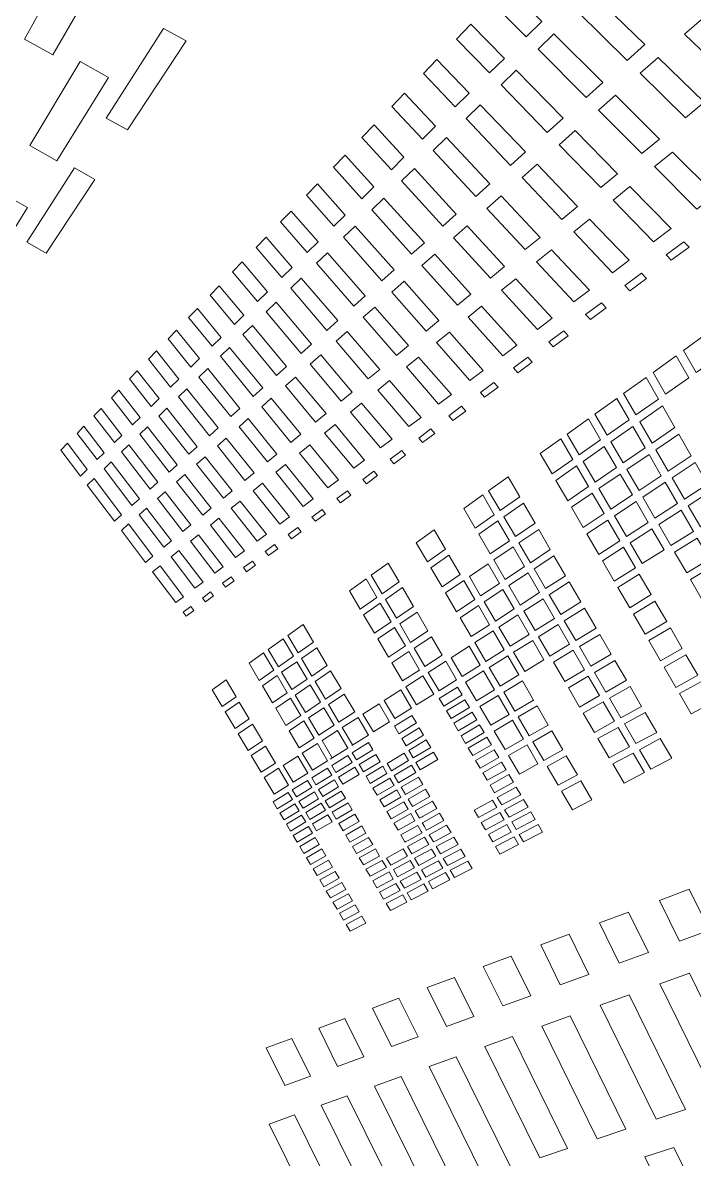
# Model space of a CAD drawing. Header units: millimetres. Extents: x -751 to 1411, y -446 to 1681.
# Drawn here: x 931.5 to 1061.7, y 1328.7 to 1549.1 of the extents above; entities that cross this region are included whole.
import ezdxf

# ---------------------------------------------------------------- set-up
doc = ezdxf.new("R2010")
doc.units = ezdxf.units.MM
doc.header["$MEASUREMENT"] = 0
doc.layers.add('Layer 3', color=7, linetype='Continuous')

msp = doc.modelspace()

# ---------------------------------------------------------------- linework, layer by layer
at = {"layer": 'Layer 3', "lineweight": 0}
for points in [[(942.0328522764275, 1564.442320029896), (947.876853875444, 1561.263185916108), (937.3034251942767, 1542.931316074771), (931.8289100860533, 1545.966100687727), (942.0328522764275, 1564.442320029896)], [(1032.081360961598, 1549.373472377414), (1029.042614488833, 1546.378306362537), (1022.406929947306, 1553.065236699407), (1025.334227581123, 1556.107256012883), (1032.081360961598, 1549.373472377414)], [(1052.112782533196, 1544.896743049106), (1048.67836684395, 1541.811832296839), (1038.955446110704, 1551.380068242798), (1042.217004133977, 1554.536120216835), (1052.112782533196, 1544.896743049106)], [(1059.788799783881, 1546.909712341137), (1063.490124245846, 1550.170839727475), (1072.811002335964, 1541.32331775703), (1068.936475698478, 1538.131781299495), (1059.788799783881, 1546.909712341137)], [(958.7519867937322, 1548.014726718031), (963.1540436773973, 1545.606088209519), (951.7868649964283, 1528.365624617909), (947.6620521719387, 1530.663675561344), (958.7519867937322, 1548.014726718031)], [(1024.83865059557, 1542.234028748556), (1021.967421890776, 1539.403710552649), (1015.588052453351, 1545.9783307767), (1018.355842166201, 1548.854813252109), (1024.83865059557, 1542.234028748556)], [(1043.93059462834, 1537.546976340874), (1040.692549381754, 1534.638282222677), (1031.366503648409, 1544.036502706439), (1034.444351954931, 1547.014787753437), (1043.93059462834, 1537.546976340874)], [(938.036627640925, 1522.379426702739), (932.8238536621934, 1525.314303546623), (942.5668420766414, 1541.620629497407), (948.1135319352807, 1538.549499127081), (938.036627640925, 1522.379426702739)], [(1017.993676503314, 1535.486464731146), (1015.277735477517, 1532.809108774784), (1009.136938902447, 1539.273485943307), (1011.756503382044, 1541.9961449053), (1017.993676503314, 1535.486464731146)], [(1051.193544930344, 1539.336703445461), (1054.673263625221, 1542.402666172559), (1063.584175352594, 1533.722748097472), (1059.944776481976, 1530.724998260982), (1051.193544930344, 1539.336703445461)], [(1036.214700397413, 1530.616305498422), (1033.158039428125, 1527.870736651452), (1024.200618911702, 1537.102214513728), (1027.108537883414, 1539.91616850608), (1036.214700397413, 1530.616305498422)], [(1011.512073857365, 1529.097190644201), (1008.940396205013, 1526.56211713138), (1003.022411180451, 1532.918835065989), (1005.503999585864, 1535.498005801021), (1011.512073857365, 1529.097190644201)], [(1043.103599457106, 1532.208628631705), (1046.383674868612, 1535.098719234281), (1054.916142856931, 1526.582787704292), (1051.488272849107, 1523.759187444581), (1043.103599457106, 1532.208628631705)], [(1028.929873739078, 1524.072691133739), (1026.041419556858, 1521.478189723797), (1017.426441531668, 1530.547231333943), (1020.176661257543, 1533.20822308675), (1028.929873739078, 1524.072691133739)], [(1005.372396938327, 1523.044846895714), (1002.931546787028, 1520.638792208816), (997.2215594023874, 1526.890090221576), (999.5783492238468, 1529.339380856815), (1005.372396938327, 1523.044846895714)], [(1035.472712957278, 1525.485352537466), (1038.568303505549, 1528.212834633138), (1046.750663665179, 1519.85658327889), (1043.518044443982, 1517.193696723566), (1035.472712957278, 1525.485352537466)], [(1022.038476985159, 1517.882715820616), (1019.306171755807, 1515.428429796924), (1011.010640209487, 1524.3386525052), (1013.613926612916, 1526.857878578789), (1022.038476985159, 1517.882715820616)], [(999.5405393008962, 1517.296188314253), (997.2225068036458, 1515.011056478886), (991.707684078245, 1521.159518391412), (993.9469100162703, 1523.486680391698), (999.5405393008962, 1517.296188314253)], [(1053.982694235202, 1521.245473523769), (1057.455005974786, 1524.048919974891), (1065.78283529128, 1515.736938097628), (1062.163073464928, 1513.001876791888), (1053.982694235202, 1521.245473523769)], [(941.4725936231389, 1520.979856661856), (945.4436690615992, 1518.7448509658), (936.0053993428216, 1504.429962460264), (932.2616140790007, 1506.568505482733), (941.4725936231389, 1520.979856661856)], [(1028.266434476006, 1519.135869303376), (1031.191062160822, 1521.712800726343), (1039.048549816193, 1513.512095433254), (1035.996711980584, 1510.998209257667), (1028.266434476006, 1519.135869303376)], [(1015.516738976807, 1512.024503202723), (1012.925596534963, 1509.696996692888), (1004.928065748117, 1518.452879123425), (1007.398629847977, 1520.843603135414), (1015.516738976807, 1512.024503202723)], [(993.9984141937747, 1511.832955893743), (991.7900218603424, 1509.656000056614), (986.4583059599827, 1515.70386518097), (988.5927148678692, 1517.921989909148), (993.9984141937747, 1511.832955893743)], [(1045.910318748939, 1514.728386394321), (1049.184106861185, 1517.371291395831), (1057.162431240701, 1509.223468318441), (1053.752045092465, 1506.646709150248), (1045.910318748939, 1514.728386394321)], [(923.9649628766477, 1499.79940961854), (919.2141762024881, 1502.536710236345), (927.3652721205892, 1516.178771593612), (932.3921831978915, 1513.321926162468), (923.9649628766477, 1499.79940961854)], [(1009.327538810168, 1506.465152618175), (1006.868774162345, 1504.256501902582), (999.1503822371916, 1512.862005915187), (1001.496233880485, 1515.131979330419), (1009.327538810168, 1506.465152618175)], [(1021.4479014916, 1513.128311796197), (1024.213624147158, 1515.565200087689), (1031.769149183247, 1507.515734486402), (1028.885001370383, 1505.139996639774), (1021.4479014916, 1513.128311796197)], [(988.7247481523415, 1506.634479061275), (986.6215173585964, 1504.561220598252), (981.461970105112, 1510.511245010827), (983.4953515878935, 1512.624466581479), (988.7247481523415, 1506.634479061275)], [(1038.29416003231, 1508.579579972248), (1041.384324555192, 1511.074345867891), (1049.038809959095, 1503.08568620192), (1045.821952049743, 1500.654999082302), (1038.29416003231, 1508.579579972248)], [(1003.450550421881, 1501.186060551353), (1001.110124803976, 1499.083863286254), (993.6531294987656, 1507.542433976413), (995.8877045578857, 1509.70474815773), (1003.450550421881, 1501.186060551353)], [(1014.989208730628, 1507.437703073661), (1017.611959923548, 1509.748500870393), (1024.886192913266, 1501.846140846327), (1022.152940282656, 1499.594770946716), (1014.989208730628, 1507.437703073661)], [(983.697750947652, 1501.679053715292), (981.6921024835267, 1499.701913416307), (976.694474717849, 1505.556336429167), (978.6344941129803, 1507.572578561909), (983.697750947652, 1501.679053715292)], [(1059.675628397191, 1506.65687218193), (1060.683835590949, 1505.627305396163), (1057.212471252624, 1503.080518558692), (1056.221834045841, 1504.101472605746), (1059.675628397191, 1506.65687218193)], [(997.8627777995795, 1496.167073193667), (995.6355235683654, 1494.166506245382), (988.4240774438663, 1502.482449982452), (990.5519406703309, 1504.541583553986), (997.8627777995795, 1496.167073193667)], [(1008.859694843271, 1502.037171390984), (1011.347915057493, 1504.229285648248), (1018.359373389073, 1496.469724832046), (1015.768058692456, 1494.335143669385), (1008.859694843271, 1502.037171390984)], [(1031.094341105074, 1502.766670359985), (1034.014059528823, 1505.124149200542), (1041.36787422425, 1497.289485302761), (1038.330419662292, 1494.994534945262), (1031.094341105074, 1502.766670359985)], [(978.9006277392159, 1496.950315652238), (976.987221706708, 1495.064125874064), (972.1427284353498, 1500.825703563596), (973.9939504943487, 1502.749789392108), (978.9006277392159, 1496.950315652238)], [(992.540449784417, 1491.386314188785), (990.4180125833417, 1489.479798347248), (983.4376462385156, 1497.657249245811), (985.4663768423922, 1499.620436908081), (992.540449784417, 1491.386314188785)], [(1003.03266033952, 1496.902945589316), (1005.400905103467, 1498.989467669958), (1012.166641999563, 1491.368571947036), (1009.701503925092, 1489.33803266803), (1003.03266033952, 1496.902945589316)], [(1024.280372872185, 1497.265714143913), (1027.046784546841, 1499.499169547), (1034.120857488866, 1491.814022793279), (1031.244805650392, 1489.640684306409), (1024.280372872185, 1497.265714143913)], [(1051.448912633188, 1500.570249733365), (1052.415520298962, 1499.561353520509), (1049.142162823652, 1497.159949712516), (1048.191833234046, 1498.160405441432), (1051.448912633188, 1500.570249733365)], [(974.3229571131901, 1492.437757330884), (972.4928362640383, 1490.633560825258), (967.7925202387377, 1496.304532503528), (969.5640744646403, 1498.145591530846), (974.3229571131901, 1492.437757330884)], [(987.4651351155469, 1486.827419333154), (985.4418305370597, 1485.009959209911), (978.6789358447401, 1493.052534620226), (980.6140459788048, 1494.925116271234), (987.4651351155469, 1486.827419333154)], [(1043.682375498628, 1494.823830463968), (1044.610484222354, 1493.835088059701), (1041.520578081634, 1491.568215230407), (1040.607283268494, 1492.548689405509), (1043.682375498628, 1494.823830463968)], [(969.9446713883733, 1488.121913961737), (968.1938738627692, 1486.395921123627), (963.6299836186846, 1491.9785261027), (965.3253151069761, 1493.740520188631), (969.9446713883733, 1488.121913961737)], [(997.4941525826578, 1492.023140089234), (999.7473311573983, 1494.008204107835), (1006.282935675079, 1486.521839363613), (1003.938978834302, 1484.591207853679), (997.4941525826578, 1492.023140089234)], [(1017.818837907438, 1492.048978305373), (1020.441072336036, 1494.165989481059), (1027.254351549827, 1486.625708992493), (1024.529625530543, 1484.567092185282), (1017.818837907438, 1492.048978305373)], [(982.6252065957066, 1482.479881085543), (980.6913022450616, 1480.742691687106), (974.1337352436628, 1488.654181214208), (975.9843544109518, 1490.444941847441), (982.6252065957066, 1482.479881085543)], [(965.7549185139867, 1483.991761239245), (964.0783627960898, 1482.338976680197), (959.6437497600891, 1487.835454272138), (961.267853899223, 1489.523551059911), (965.7549185139867, 1483.991761239245)], [(992.2163524266422, 1487.372950203244), (994.363422060437, 1489.264652134194), (1000.682760709031, 1481.908856508863), (998.450424961976, 1480.070209048385), (992.2163524266422, 1487.372950203244)], [(1011.680539026594, 1487.093380704616), (1014.174702030528, 1489.107039015744), (1020.744240738738, 1481.706973913427), (1018.154304080314, 1479.749815168257), (1011.680539026594, 1487.093380704616)], [(1036.346475299724, 1489.396427036505), (1037.238755030404, 1488.426977166956), (1034.313696708653, 1486.281027189194), (1033.435455742075, 1487.242553339127), (1036.346475299724, 1489.396427036505)], [(1066.662712678213, 1484.568470223476), (1062.008819314576, 1481.288222557195), (1059.549624029818, 1485.576160652912), (1064.176990158218, 1488.909807299214), (1066.662712678213, 1484.568470223476)], [(977.9993046328874, 1478.324751420784), (976.1501496311795, 1476.663870887345), (969.7866276329875, 1484.447719626718), (971.5569760754702, 1486.160793356758), (977.9993046328874, 1478.324751420784)], [(961.7418129106063, 1480.035758093533), (960.1365706692541, 1478.453425737157), (955.8244307777541, 1483.866187508808), (957.3798913893443, 1485.482626310487), (961.7418129106063, 1480.035758093533)], [(987.183670814402, 1482.938595549404), (989.2297130230919, 1484.74158627161), (995.3457049106688, 1477.512570160136), (993.2193058497855, 1475.76091136066), (987.183670814402, 1482.938595549404)], [(1005.850748446454, 1482.386691252667), (1008.221921541564, 1484.300958559046), (1014.563567183425, 1477.036974728397), (1012.102390968763, 1475.177312185459), (1005.850748446454, 1482.386691252667)], [(1029.397028686878, 1484.25462202477), (1030.255977118738, 1483.303947925615), (1027.485689711662, 1481.271513844092), (1026.639832642646, 1482.214608733179), (1029.397028686878, 1484.25462202477)], [(1060.605201286498, 1480.298618879057), (1056.091781691272, 1477.116556434106), (1053.665314813624, 1481.337659677409), (1058.153671339194, 1484.570709535541), (1060.605201286498, 1480.298618879057)], [(957.8947609096149, 1476.24339698337), (956.3542864633854, 1474.724971148246), (952.1585907992868, 1480.05625641167), (953.651695182594, 1481.608099673001), (957.8947609096149, 1476.24339698337)], [(973.5751991381167, 1474.350833778548), (971.8057119695052, 1472.761438976428), (965.6257274332897, 1480.421264278332), (967.3206282846456, 1482.06147423886), (973.5751991381167, 1474.350833778548)], [(982.3795712876083, 1478.705951236226), (984.3352658671974, 1480.429015743174), (990.2597104457944, 1473.323161795298), (988.2282237655298, 1471.649706663338), (982.3795712876083, 1478.705951236226)], [(1000.298890944587, 1477.904622026357), (1002.55680652562, 1479.727422047603), (1008.684425610459, 1472.594696354942), (1006.342191317425, 1470.824950804169), (1000.298890944587, 1477.904622026357)], [(1022.809575482145, 1479.380845441787), (1023.63743192725, 1478.44825809393), (1021.004603830035, 1476.516765310124), (1020.188977473902, 1477.441945702688), (1022.809575482145, 1479.380845441787)], [(1054.726576477855, 1476.154858029399), (1050.348118498264, 1473.068913748486), (1047.953777136015, 1477.223009884601), (1052.307774937661, 1480.360113833469), (1054.726576477855, 1476.154858029399)], [(954.2027382054598, 1472.603998112752), (952.7238448410292, 1471.146378212943), (948.638736742007, 1476.398081770657), (950.0726716103551, 1477.888430077576), (954.2027382054598, 1472.603998112752)], [(969.3403155128733, 1470.546759343735), (967.647051081873, 1469.025921941771), (961.6406993581141, 1476.565168901692), (963.2635115864412, 1478.135443423869), (969.3403155128733, 1470.546759343735)], [(977.7880341522545, 1474.660547862672), (979.6576874720995, 1476.30764801417), (985.401350665108, 1469.321166624857), (983.4602977413311, 1467.722125555379), (977.7880341522545, 1474.660547862672)], [(995.0083439352758, 1473.63322038897), (997.1590309193301, 1475.369548513536), (1003.085542555218, 1468.364463608604), (1000.85570450239, 1466.679639661542), (995.0083439352758, 1473.63322038897)], [(1016.556296539481, 1474.75425445987), (1017.355041927736, 1473.839237098988), (1014.853988732832, 1472.004379243544), (1014.066784414452, 1472.912161903907), (1016.556296539481, 1474.75425445987)], [(1049.026407615348, 1472.137359929275), (1044.776451697356, 1469.141504895302), (1042.413632958798, 1473.231866764939), (1046.639989972715, 1476.276297645254), (1049.026407615348, 1472.137359929275)], [(1053.486083721004, 1467.623423569726), (1051.096823874596, 1471.76942373145), (1055.483033319029, 1474.840554101776), (1057.896581088607, 1470.64356652687), (1053.486083721004, 1467.623423569726)], [(950.6572181868149, 1469.10912099774), (949.2349105157296, 1467.706967135244), (945.2551362111689, 1472.881500554089), (946.6345524434629, 1474.315177040275), (950.6572181868149, 1469.10912099774)], [(965.2828543051203, 1466.902192829889), (963.6589224207606, 1465.443539401434), (957.8176768981324, 1472.865653114857), (959.374601675304, 1474.372365625331), (965.2828543051203, 1466.902192829889)], [(942.0033105826416, 1469.501861883059), (943.3305336183341, 1470.881450370127), (947.2509661531612, 1465.751358683041), (945.8828326085815, 1464.402603800566), (942.0033105826416, 1469.501861883059)], [(961.3911883175949, 1463.40662669578), (959.8328855022294, 1462.006884400123), (954.1483056967928, 1469.314965452984), (955.6429603730685, 1470.761388792466), (961.3911883175949, 1463.40662669578)], [(973.3957957907223, 1470.790499849316), (975.1847477488254, 1472.366631033818), (980.7578787153141, 1465.496077107584), (978.9013167583129, 1463.966799221682), (973.3957957907223, 1470.790499849316)], [(989.9613651767719, 1469.558705958565), (992.0157617420134, 1471.217174925164), (997.7533098905357, 1464.335424438604), (995.6241547532642, 1462.726909356541), (989.9613651767719, 1469.558705958565)], [(1010.60945884023, 1470.35417850611), (1011.380815719377, 1469.456386622653), (1009.000943758166, 1467.710412230729), (1008.240266675023, 1468.601486177989), (1010.60945884023, 1470.35417850611)], [(1043.489794661003, 1468.234755763584), (1039.363087033996, 1465.326233900161), (1037.032049301289, 1469.354584051064), (1041.134727387286, 1472.309786958311), (1043.489794661003, 1468.234755763584)], [(1052.154812698116, 1466.71150679478), (1047.873506411209, 1463.778869262962), (1045.515166296781, 1467.862340941628), (1049.772787552227, 1470.842693045918), (1052.154812698116, 1466.71150679478)], [(969.191831897459, 1467.08650543835), (970.9034414619183, 1468.594423732244), (976.3151697049229, 1461.836524428378), (974.5394813644381, 1460.373736885341), (969.191831897459, 1467.08650543835)], [(1038.116479232658, 1464.447734551423), (1034.107163234312, 1461.621378215324), (1031.805667195391, 1465.590300469106), (1035.792417818309, 1468.461959810836), (1038.116479232658, 1464.447734551423)], [(1056.618106154031, 1462.186029365356), (1054.232635912657, 1466.326172864755), (1058.651659891587, 1469.331674166087), (1061.061848693068, 1465.141232272604), (1056.618106154031, 1462.186029365356)], [(943.9730439263332, 1462.520031372651), (942.6564145592578, 1461.222263903358), (938.8724078056465, 1466.24796919724), (940.1501937211257, 1467.57588125203), (943.9730439263332, 1462.520031372651)], [(957.6557574103257, 1460.051275947921), (956.1580021481133, 1458.705966160931), (950.6224227224138, 1465.903115139167), (952.0597165588601, 1467.293900186562), (957.6557574103257, 1460.051275947921)], [(985.140815319036, 1465.666781588879), (987.1032278348215, 1467.251008747771), (992.6625784193691, 1460.489147584097), (990.6294553187489, 1458.952979507224), (985.140815319036, 1465.666781588879)], [(1004.946755391124, 1466.164597886497), (1005.692618563681, 1465.283170206596), (1003.427468282129, 1463.621256144511), (1002.691768141254, 1464.496310397765), (1004.946755391124, 1466.164597886497)], [(1046.577116980109, 1462.89175717551), (1042.419748003284, 1460.044902521274), (1040.092155366062, 1464.066362481206), (1044.2260115662, 1466.96041494359), (1046.577116980109, 1462.89175717551)], [(954.0689823732449, 1456.82959490489), (952.6288463330234, 1455.535961550179), (947.2350325865419, 1462.625279039726), (948.6174632773856, 1463.963009616648), (954.0689823732449, 1456.82959490489)], [(965.1610701797167, 1463.534956502606), (966.8023136688897, 1464.981035332539), (972.0609074175751, 1458.332173300782), (970.3590302478617, 1456.930191693059), (965.1610701797167, 1463.534956502606)], [(1050.964962844898, 1458.42587989798), (1048.610412335504, 1462.502978149999), (1052.89955621464, 1465.419595987812), (1055.277533373333, 1461.294438653774), (1050.964962844898, 1458.42587989798)], [(1064.221087380429, 1459.649405559567), (1059.74530545338, 1456.759314956991), (1057.364055453975, 1460.892396010645), (1061.814515929208, 1463.831923733434), (1064.221087380429, 1459.649405559567)], [(961.2942950070723, 1460.127929322468), (962.86904815338, 1461.515613783927), (967.9827756369106, 1454.972860693114), (966.3502310138379, 1453.628067670447), (961.2942950070723, 1460.127929322468)], [(980.5317081967074, 1461.94573395526), (982.4086823444586, 1463.461059204447), (987.799826141939, 1456.814780994303), (985.8562755239353, 1455.346309043716), (980.5317081967074, 1461.94573395526)], [(999.5544919376114, 1462.175177314578), (1000.276239441771, 1461.309424819135), (998.1140113878413, 1459.723130602951), (997.401824023653, 1460.582337416972), (999.5544919376114, 1462.175177314578)], [(1041.163838444136, 1459.185006688155), (1037.124550115068, 1456.418767268274), (1034.827360445503, 1460.380282566763), (1038.843738889595, 1463.191652737501), (1041.163838444136, 1459.185006688155)], [(1049.658496509504, 1457.557543580923), (1045.47046618286, 1454.772183881099), (1043.146749278059, 1458.787098159609), (1047.311266828016, 1461.619483412807), (1049.658496509504, 1457.557543580923)], [(945.3054346052536, 1460.75803728672), (950.6191498817029, 1453.730731515908), (949.2338769870839, 1452.48653528141), (943.9751971110114, 1459.470777358657), (945.3054346052536, 1460.75803728672)], [(976.122933376846, 1458.3862612999), (977.917655869887, 1459.835268460996), (983.149808510723, 1453.301472618446), (981.2919546429149, 1451.897768462981), (976.122933376846, 1458.3862612999)], [(1024.03284276157, 1454.519830636804), (1021.788449180317, 1458.374203465702), (1025.554713692179, 1461.087216160336), (1027.820466865441, 1457.190296402196), (1024.03284276157, 1454.519830636804)], [(1051.700318476224, 1457.151883587535), (1056.020640469502, 1460.005628432742), (1058.394483513613, 1455.887705799223), (1054.049873597165, 1453.082192290809), (1051.700318476224, 1457.151883587535)], [(957.5806543287472, 1456.856122140126), (959.0942570301918, 1458.189718602466), (964.0701806943124, 1451.749801611889), (962.5018009746524, 1450.458063059694), (957.5806543287472, 1456.856122140126)], [(994.4073470278739, 1458.366796510408), (995.1063569018311, 1457.516546944649), (993.0420556870694, 1456.002082969333), (992.3520030613738, 1456.846131363219), (994.4073470278739, 1458.366796510408)], [(1022.887693022273, 1453.713161528933), (1019.203335655572, 1451.1165930617), (1016.987536366847, 1454.915327598511), (1020.650275759377, 1457.554098485438), (1022.887693022273, 1453.713161528933)], [(1044.206374521935, 1453.930719308826), (1040.137199989532, 1451.22408004084), (1037.843024778517, 1455.180599950875), (1041.889289425943, 1457.93202546017), (1044.206374521935, 1453.930719308826)], [(1060.489618332968, 1455.468265423893), (1064.972721087923, 1458.342680842012), (1067.37464166024, 1454.167397368663), (1062.866906472565, 1451.342419070758), (1060.489618332968, 1455.468265423893)], [(955.470016579709, 1454.996459597189), (960.3149404880029, 1448.656622630457), (958.8076250858189, 1447.415010217573), (954.0149805015136, 1453.714367312353), (955.470016579709, 1454.996459597189)], [(971.8976098915742, 1454.97510000518), (973.6178321947466, 1456.363817995284), (978.6994341628773, 1449.938714915293), (976.9196117078101, 1448.5940941474), (971.8976098915742, 1454.97510000518)], [(1026.974609796425, 1449.468287126782), (1024.734608711915, 1453.315253000387), (1028.529123006757, 1455.97124936474), (1030.79091432021, 1452.081908816667), (1026.974609796425, 1449.468287126782)], [(1046.197209075473, 1453.517307850596), (1050.392301847862, 1456.288198149383), (1052.73531128738, 1452.232631744147), (1048.517136375241, 1449.508939253508), (1046.197209075473, 1453.517307850596)], [(967.8466082378561, 1451.704326351484), (969.496292210968, 1453.036200266081), (974.4352672260093, 1446.717033872262), (972.728825304778, 1445.427706886907), (967.8466082378561, 1451.704326351484)], [(989.4912818978095, 1454.729464697082), (990.1689321797581, 1453.894201296683), (988.1957537405813, 1452.446572173781), (987.5264578151844, 1453.275978911855), (989.4912818978095, 1454.729464697082)], [(1047.242967810021, 1448.685733687308), (1043.144596093381, 1446.039383590313), (1040.854813379109, 1449.988324290281), (1044.930275210773, 1452.679805138132), (1047.242967810021, 1448.685733687308)], [(1054.785229228491, 1451.809574018558), (1059.137073845459, 1454.600273616385), (1061.506610520214, 1450.489930192933), (1057.130822489624, 1447.7474619319), (1054.785229228491, 1451.809574018558)], [(951.9843550951202, 1451.925329226862), (956.7046526742354, 1445.682643952816), (955.2553871309779, 1444.488832239789), (950.5848711816246, 1450.692329552691), (951.9843550951202, 1451.925329226862)], [(984.7908797451217, 1451.25198531427), (985.4482900910946, 1450.430846805361), (983.5626170772431, 1449.047468713259), (982.9132165782735, 1449.862578305069), (984.7908797451217, 1451.25198531427)], [(1009.929396991441, 1444.579868887987), (1007.76691055535, 1448.273183502949), (1011.235949454222, 1450.772255767949), (1013.418761953677, 1447.039150300133), (1009.929396991441, 1444.579868887987)], [(1022.108584678284, 1446.1358462639), (1019.896574994592, 1449.928207374063), (1023.587133533166, 1452.512373497549), (1025.82127795535, 1448.67815447724), (1022.108584678284, 1446.1358462639)], [(1033.756366386526, 1446.980583676883), (1029.911984334536, 1444.423461552957), (1027.674825453802, 1448.265604292882), (1031.498278550719, 1450.865101091277), (1033.756366386526, 1446.980583676883)], [(1053.468083097093, 1450.965181115123), (1055.806700039868, 1446.917193919955), (1051.558122160071, 1444.254651874179), (1049.242328974886, 1448.255785770749), (1053.468083097093, 1450.965181115123)], [(963.9578705814932, 1448.56498309055), (965.542528377321, 1449.844319298997), (970.346111139792, 1443.627299986315), (968.7076237270072, 1442.389304923691), (963.9578705814932, 1448.56498309055)], [(1057.86436944582, 1446.477944245585), (1062.247392176929, 1449.205770850806), (1064.613139246651, 1445.101800854002), (1060.206259229306, 1442.422377840349), (1057.86436944582, 1446.477944245585)], [(960.2254541327735, 1445.551558069602), (961.7482724646411, 1446.780940393513), (966.4234392928994, 1440.663484340355), (964.8493751656888, 1439.47415125146), (960.2254541327735, 1445.551558069602)], [(980.2929630795796, 1447.924023075519), (980.9312531456093, 1447.117009458099), (979.1249895826927, 1445.791853479698), (978.4941925993435, 1446.593182689567), (980.2929630795796, 1447.924023075519)], [(1025.009527331638, 1441.16319544049), (1022.80010146956, 1444.950388907426), (1026.518823663726, 1447.479088993599), (1028.749264608264, 1443.650209871292), (1025.009527331638, 1441.16319544049)], [(1043.859884043506, 1444.804489113625), (1047.965662715439, 1447.437747847776), (1050.274393454879, 1443.450566587922), (1046.145791025356, 1440.863127623725), (1043.859884043506, 1444.804489113625)], [(958.1007776196328, 1443.836331154883), (962.6536435581647, 1437.81507939315), (961.1409021305916, 1436.672082838532), (956.6366981657887, 1442.654318893894), (958.1007776196328, 1443.836331154883)], [(975.9835792644677, 1444.73558720392), (976.6038687065869, 1443.942181713667), (974.8724498430875, 1442.671975008256), (974.2594812288744, 1443.460040600507), (975.9835792644677, 1444.73558720392)], [(1001.137082676148, 1438.381969855248), (999.0256697806255, 1441.97623797501), (1002.315649841652, 1444.346463668861), (1004.446527526666, 1440.714471753537), (1001.137082676148, 1438.381969855248)], [(1012.764452193641, 1439.737098164371), (1010.605410853034, 1443.424556117008), (1014.101149241917, 1445.87195194973), (1016.280258263725, 1442.144530889464), (1012.764452193641, 1439.737098164371)], [(1021.673899755432, 1444.184027416732), (1023.87643542654, 1440.409580803092), (1020.23738106547, 1437.989056715156), (1018.055257585113, 1441.723367966392), (1021.673899755432, 1444.184027416732)], [(1036.716306300066, 1441.888215785361), (1032.843416082935, 1439.38707646307), (1030.61047744417, 1443.222501266799), (1034.46209419668, 1445.766015263559), (1036.716306300066, 1441.888215785361)], [(1065.351595463914, 1443.819364059618), (1067.713811310763, 1439.723145527656), (1063.276700580535, 1437.106595506609), (1060.938858784245, 1441.155271720874), (1065.351595463914, 1443.819364059618)], [(971.8517901216204, 1441.678753979858), (972.4548540863134, 1440.898353725062), (970.7923371325189, 1439.678703795896), (970.1962494861837, 1440.45376415269), (971.8517901216204, 1441.678753979858)], [(1031.672772637047, 1438.631739277929), (1027.905646851314, 1436.198812846246), (1025.699838339495, 1439.979805141307), (1029.446121297543, 1442.453900464039), (1031.672772637047, 1438.631739277929)], [(1050.996313213813, 1442.20378653181), (1053.30125434822, 1438.223323208153), (1049.143368607072, 1435.695312141076), (1046.86082059332, 1439.630127949554), (1050.996313213813, 1442.20378653181)], [(1000.133612488682, 1437.674347242578), (996.9090031144881, 1435.401617750959), (994.8222226516851, 1438.947999043475), (998.0278840007101, 1441.257591056786), (1000.133612488682, 1437.674347242578)], [(1003.905216898546, 1433.670457269621), (1001.797679735445, 1437.25817970796), (1005.112636738739, 1439.578968281598), (1007.239810946107, 1435.953866557244), (1003.905216898546, 1433.670457269621)], [(1019.137534331804, 1437.257318434089), (1015.594770389548, 1434.901906650823), (1013.439260271814, 1438.584024705458), (1016.961353641159, 1440.979571851127), (1019.137534331804, 1437.257318434089)], [(1033.541564683021, 1438.188527743752), (1037.421689600671, 1440.67623119365), (1039.672025971636, 1436.80514965165), (1035.770283079816, 1434.360337640542), (1033.541564683021, 1438.188527743752)], [(967.888552275389, 1438.746374830201), (968.4752520365271, 1437.978635301313), (966.8784502791137, 1436.807216708941), (966.2982961993977, 1437.569788594601), (967.888552275389, 1438.746374830201)], [(1023.098446738583, 1433.094437304487), (1020.919768353711, 1436.822719638624), (1024.564593249718, 1439.229807854168), (1026.764200589663, 1435.461734667176), (1023.098446738583, 1433.094437304487)], [(1028.595441094848, 1435.016972840031), (1032.369026434616, 1437.436463399322), (1034.591457532151, 1433.620847894633), (1030.797373874245, 1431.242526226391), (1028.595441094848, 1435.016972840031)], [(964.0800853438325, 1435.928717360202), (964.6512821752868, 1435.173294047674), (963.1170089009308, 1434.047522970481), (962.5519271139627, 1434.797864767169), (964.0800853438325, 1435.928717360202)], [(999.6443228023893, 1430.752633648388), (997.5616764541686, 1434.29315827858), (1000.792400872849, 1436.554518955098), (1002.894167501013, 1432.97816533186), (999.6443228023893, 1430.752633648388)], [(1021.990159520978, 1432.378374207878), (1018.421729617356, 1430.074294347343), (1016.269406212947, 1433.750900249201), (1019.817854562754, 1436.094254198268), (1021.990159520978, 1432.378374207878)], [(1040.375772851885, 1435.595404372004), (1042.622577999978, 1431.730351747102), (1038.692929834728, 1429.341005773307), (1036.467828788192, 1433.162994704643), (1040.375772851885, 1435.595404372004)], [(1054.021451559411, 1436.979643737977), (1056.32243083401, 1433.005209331419), (1052.135520163398, 1430.53610939714), (1049.85676175468, 1434.465240798068), (1054.021451559411, 1436.979643737977)], [(1007.904972756921, 1434.820257887823), (1010.029218633126, 1431.199462532825), (1006.669647643298, 1428.965318110641), (1004.56469430181, 1432.548561924849), (1007.904972756921, 1434.820257887823)], [(1027.451841648519, 1434.283339756447), (1029.647228746494, 1430.521812250877), (1025.954775405404, 1428.207397103886), (1023.77945598863, 1431.929306011375), (1027.451841648519, 1434.283339756447)], [(984.8565088141157, 1426.906529048655), (982.8405250635348, 1430.316312305181), (985.8119199195627, 1432.456750130167), (987.8453014023443, 1429.01337719266), (984.8565088141157, 1426.906529048655)], [(1002.376886413902, 1426.110022972466), (1000.296048740811, 1429.646068978526), (1003.551663974373, 1431.860059592122), (1005.651019035697, 1428.287840083466), (1002.376886413902, 1426.110022972466)], [(1024.83804770386, 1427.507870465606), (1021.243004437615, 1425.254605763478), (1019.094556765626, 1428.925182748238), (1022.669187841121, 1431.2170325198), (1024.83804770386, 1427.507870465606)], [(1031.485014933101, 1430.062408767918), (1035.286936183236, 1432.428155837639), (1037.505836057898, 1428.618396995276), (1033.683502617013, 1426.293818816604), (1031.485014933101, 1430.062408767918)], [(1052.847190763264, 1429.307416092326), (1057.041336134394, 1431.763424663761), (1059.33878418612, 1427.795191429076), (1055.121987312174, 1425.384658118046), (1052.847190763264, 1429.307416092326)], [(983.9520851218506, 1426.26901412911), (981.0358979209738, 1424.213497907836), (979.0419627814982, 1427.580561980345), (981.9412690144974, 1429.668978863503), (983.9520851218506, 1426.26901412911)], [(1009.429341381757, 1424.267585906954), (1007.327574753593, 1427.844800804063), (1010.693174660521, 1430.067920920695), (1012.814233823402, 1426.453154482796), (1009.429341381757, 1424.267585906954)], [(1028.805419664674, 1423.328625132449), (1026.633889852934, 1427.043988358517), (1030.332802748059, 1429.345828906987), (1032.524917005324, 1425.589813554193), (1028.805419664674, 1423.328625132449)], [(1043.324602332485, 1430.522156760425), (1045.568393022028, 1426.662788543074), (1041.611442475057, 1424.329425370914), (1039.389355887071, 1428.146246659023), (1043.324602332485, 1430.522156760425)], [(980.150852890813, 1423.589591115457), (977.3049456378353, 1421.583856523944), (975.3333174916268, 1424.908545921985), (978.1623437767269, 1426.94631990151), (980.150852890813, 1423.589591115457)], [(987.499327688238, 1422.435656382673), (985.486616778368, 1425.840099741196), (988.4809215193728, 1427.936784853519), (990.5117191805405, 1424.498407304466), (987.499327688238, 1422.435656382673)], [(1008.402875181927, 1423.604749535592), (1005.104713019123, 1421.474646997062), (1003.027406568905, 1425.005008595572), (1006.306792961314, 1427.170767872374), (1008.402875181927, 1423.604749535592)], [(1018.011246490289, 1428.230306988863), (1020.153492990404, 1424.571787838302), (1016.653534359552, 1422.377951033294), (1014.530322011992, 1425.998574133518), (1018.011246490289, 1428.230306988863)], [(1021.914970312013, 1424.10738896689), (1025.516214750131, 1426.347734560948), (1027.681629517385, 1422.644601423853), (1024.060575780226, 1420.442324134907), (1021.914970312013, 1424.10738896689)], [(1038.199333779079, 1427.427082976477), (1040.414702430869, 1423.623697560761), (1036.565497245199, 1421.353035126433), (1034.370626911546, 1425.115940670197), (1038.199333779079, 1427.427082976477)], [(1055.833227275104, 1424.158893144394), (1060.056828212633, 1426.555818328257), (1062.349711512841, 1422.595508813188), (1058.103717454658, 1420.243369870634), (1055.833227275104, 1424.158893144394)], [(983.6496057382457, 1419.798952553037), (981.6592018216426, 1423.160676727543), (984.5811595574572, 1425.206029917136), (986.5881860597766, 1421.811921845068), (983.6496057382457, 1419.798952553037)], [(1015.594770389548, 1421.714425642835), (1012.184901005634, 1419.577432913335), (1010.086321090794, 1423.149307912442), (1013.477156322152, 1425.323335418409), (1015.594770389548, 1421.714425642835)], [(1042.305629215335, 1423.136388804372), (1046.269297698502, 1425.456660613688), (1048.509298783012, 1421.604010332533), (1044.524098453062, 1419.325768688137), (1042.305629215335, 1423.136388804372)], [(982.7575843897273, 1419.18848163305), (979.8897146530311, 1417.224777206458), (977.9212732201464, 1420.543954451722), (980.7726926259006, 1422.539870521101), (982.7575843897273, 1419.18848163305)], [(990.1392182311979, 1417.971157143337), (988.1290050155546, 1421.371294132505), (991.1464780236978, 1423.423537513068), (993.1745196084772, 1419.989638588145), (990.1392182311979, 1417.971157143337)], [(1007.828233254987, 1416.846850231726), (1005.754027390706, 1420.371355167911), (1009.058132343222, 1422.489744381791), (1011.150769468349, 1418.929410452559), (1007.828233254987, 1416.846850231726)], [(1019.437429893795, 1417.630953964169), (1017.317318132172, 1421.24623716639), (1020.82373631706, 1423.428016137199), (1022.963054486013, 1419.775181394188), (1019.437429893795, 1417.630953964169)], [(1041.107855642501, 1422.434967363575), (1043.319606944031, 1418.637610864959), (1039.442668739705, 1416.421208684523), (1037.251588011086, 1420.177568546865), (1041.107855642501, 1422.434967363575)], [(970.1087440608583, 1416.511470186237), (968.1798350986669, 1419.755372095148), (970.877000354069, 1421.698233694055), (972.8218428828797, 1418.424014944873), (970.1087440608583, 1416.511470186237)], [(986.259696205258, 1415.390436115337), (984.2715316007203, 1418.748198430035), (987.2159685845762, 1420.750487926063), (989.2210141569917, 1417.360169459028), (986.259696205258, 1415.390436115337)], [(1006.823126647166, 1416.216742267474), (1003.584047871934, 1414.186547498016), (1001.533699293887, 1417.665577173796), (1004.754691317822, 1419.730567407654), (1006.823126647166, 1416.216742267474)], [(1013.083209653413, 1416.599147866336), (1012.214098189872, 1418.078299612929), (1015.767455800746, 1420.289361895362), (1016.645007748226, 1418.794362709538), (1013.083209653413, 1416.599147866336)], [(1024.731421998591, 1419.297002140836), (1028.358074015914, 1421.486188066938), (1030.520474324618, 1417.788739337393), (1026.873926880868, 1415.637966225952), (1024.731421998591, 1419.297002140836)], [(1049.209083803453, 1420.400121715212), (1051.445036900767, 1416.554533879802), (1047.432103552161, 1414.331413763171), (1045.217510046855, 1418.134799178886), (1049.209083803453, 1420.400121715212)], [(1063.066722010709, 1421.357858260112), (1065.357538253626, 1417.400304821431), (1061.082777648141, 1415.106732502126), (1058.813751634168, 1419.019671954273), (1063.066722010709, 1421.357858260112)], [(973.4301606181876, 1417.399960311883), (975.372160943223, 1414.130909205929), (972.6379609113544, 1412.258327554922), (970.7120664077127, 1415.497234075379), (973.4301606181876, 1417.399960311883)], [(983.3786489783307, 1418.14100035076), (985.3616459396405, 1414.793056558194), (982.4715553370645, 1412.871037786973), (980.5052670888581, 1416.186769936752), (983.3786489783307, 1418.14100035076)], [(995.8332720492189, 1415.487932317569), (992.7753191691239, 1413.513375840198), (990.7678620298689, 1416.907828421815), (993.8085033051503, 1418.916146834941), (995.8332720492189, 1415.487932317569)], [(1014.502933502885, 1414.182757892982), (1013.633046892859, 1415.663287677768), (1017.200271013061, 1417.848511744062), (1018.078339724864, 1416.352134520044), (1014.502933502885, 1414.182757892982)], [(1020.100352392544, 1416.501307154555), (1023.632264284023, 1418.633132240828), (1025.768309612265, 1414.985981905368), (1022.217019058682, 1412.891880614659), (1020.100352392544, 1416.501307154555)], [(1040.127984359109, 1415.246947888376), (1044.010865353147, 1417.450258705967), (1046.219257686579, 1413.659275633999), (1042.315189355307, 1411.496616943133), (1040.127984359109, 1415.246947888376)], [(988.8663415767852, 1410.988982123381), (986.8815359403457, 1414.341232285304), (989.84793540792, 1416.300285832991), (991.8499665217859, 1412.915479518733), (988.8663415767852, 1410.988982123381)], [(1000.559598545433, 1417.040636852771), (1002.604348843316, 1413.572631482544), (999.4433876082121, 1411.591184814203), (997.4162934246912, 1415.0252559939), (1000.559598545433, 1417.040636852771)], [(1015.03597590184, 1413.27583650649), (1018.616722021822, 1415.435739120968), (1019.49401558714, 1413.940395425595), (1015.905087365381, 1411.796512505124), (1015.03597590184, 1413.27583650649)], [(1027.543481188427, 1414.494366779623), (1031.196402058824, 1416.632565292543), (1033.355098889882, 1412.940111951453), (1029.68279935738, 1410.840670762741), (1027.543481188427, 1414.494366779623)], [(1052.144046774725, 1415.352023300676), (1054.378018942135, 1411.50901928688), (1050.33743870226, 1409.341192952786), (1048.124653872083, 1413.141994546888), (1052.144046774725, 1415.352023300676)], [(975.9789283855627, 1413.108577120681), (977.9188616533067, 1409.843143364987), (975.1637326663654, 1408.010869331157), (973.2403358569504, 1411.245813991807), (975.9789283855627, 1413.108577120681)], [(985.0492619065155, 1408.524016303685), (983.0862464990201, 1411.834580810236), (985.9815908722112, 1413.746953314098), (987.9614011201973, 1410.404349419534), (985.0492619065155, 1408.524016303685)], [(998.4878903753781, 1410.992427218867), (995.2372705302706, 1408.955170003664), (995.4069414829191, 1409.061623454158), (993.4028433117621, 1412.45142515687), (996.4661360898592, 1414.415818602559), (998.4878903753781, 1410.992427218867)], [(1006.928202059466, 1414.789094698386), (1007.785083434035, 1413.333541855868), (1005.072587503723, 1411.661464762102), (1004.518013257985, 1411.319883544739), (1004.518185512759, 1411.319539035191), (1004.404152852198, 1411.249259087292), (1003.554678432922, 1412.689825764449), (1006.928202059466, 1414.789094698386)], [(1016.454321713117, 1410.862374864298), (1020.048159195943, 1412.995922498314), (1020.924849869552, 1411.501784586361), (1017.32308866711, 1409.384256646352), (1016.454321713117, 1410.862374864298)], [(1028.569086114386, 1410.204361626616), (1024.992560236373, 1408.159869710894), (1022.879166410947, 1411.76361184324), (1026.435882989919, 1413.846344318848), (1028.569086114386, 1410.204361626616)], [(994.4751292815462, 1408.47733525986), (991.0710304325709, 1406.343787625845), (991.0709443051837, 1406.344132135393), (991.4690250885043, 1406.5937293033), (989.4872339106143, 1409.940984076768), (992.4759403714557, 1411.857146185664), (994.4751292815462, 1408.47733525986)], [(1008.327685972961, 1412.413012342209), (1009.185256366627, 1410.956253716271), (1005.791320549333, 1408.895914361318), (1004.941243238348, 1410.338031331443), (1008.327685972961, 1412.413012342209)], [(1030.350889499357, 1409.698277099832), (1034.030251477604, 1411.786004963894), (1036.184900321466, 1408.100269558999), (1032.486159681115, 1406.051471273921), (1030.350889499357, 1409.698277099832)], [(1046.909482567049, 1412.474335041847), (1049.11580784319, 1408.686108046266), (1045.185040021907, 1406.57719284497), (1042.999385318677, 1410.324250949502), (1046.909482567049, 1412.474335041847)], [(978.5250262039365, 1408.822706082256), (980.4622033952925, 1405.561750950693), (977.6861454532782, 1403.769267769718), (975.7651602107029, 1406.999389296688), (978.5250262039365, 1408.822706082256)], [(985.6630917946, 1407.488765110367), (988.5800541419609, 1409.359279704084), (990.5569360587845, 1406.021843452748), (987.6229204887713, 1404.183023737496), (985.6630917946, 1407.488765110367)], [(995.3224505161434, 1407.56645201356), (998.5301789224595, 1409.562540337714), (999.3675955075366, 1408.144711290759), (996.1526324007015, 1406.163092367643), (995.3224505161434, 1407.56645201356)], [(1009.710461173354, 1410.064146240366), (1010.56742867531, 1408.608421143074), (1007.16074600472, 1406.57271422084), (1006.311443840219, 1408.013625407545), (1009.710461173354, 1410.064146240366)], [(1017.855011410033, 1408.479402317151), (1021.461078981831, 1410.587111735027), (1022.337252891117, 1409.094351861268), (1018.722917090154, 1407.002145373076), (1017.855011410033, 1408.479402317151)], [(1027.76345053516, 1403.434921252874), (1025.653501805219, 1407.032806722895), (1029.235970472943, 1409.065929823515), (1031.365297864989, 1405.430148303156), (1027.76345053516, 1403.434921252874)], [(1051.028697111375, 1408.154702067666), (1055.075564650511, 1410.309264784142), (1057.303938537757, 1406.476596056801), (1053.235969788774, 1404.363202231375), (1051.028697111375, 1408.154702067666)], [(981.9323117662357, 1405.096835314959), (984.7803722038917, 1406.922908176915), (986.7356361465453, 1403.626640816628), (983.8716421422699, 1401.831746068813), (981.9323117662357, 1405.096835314959)], [(992.1793176501757, 1403.714490751502), (991.3588681603635, 1405.100108155669), (994.4876177526802, 1407.046931614384), (995.31564645256, 1405.647533828276), (992.1793176501757, 1403.714490751502)], [(999.897365065781, 1407.248125190723), (1000.735642924729, 1405.8287458508), (997.5082774741472, 1403.870553576984), (996.6774926978793, 1405.275463515869), (999.897365065781, 1407.248125190723)], [(1005.425106899251, 1407.478946588235), (1006.272342006461, 1406.041997261337), (1002.950753194358, 1404.057966771381), (1002.111097297215, 1405.480102187693), (1005.425106899251, 1407.478946588235)], [(1008.545846644565, 1404.223675864222), (1007.697147371774, 1405.663381267508), (1011.108653176042, 1407.689097412835), (1011.96527616845, 1406.234061334639), (1008.545846644565, 1404.223675864222)], [(1022.890276843887, 1408.151256972181), (1023.766106243624, 1406.659186117519), (1020.138162315495, 1404.593334609789), (1019.270859527083, 1406.069558025219), (1022.890276843887, 1408.151256972181)], [(1036.859019380542, 1406.948057373957), (1039.012376313598, 1403.264733535903), (1035.287969711881, 1401.266750409232), (1033.154163695704, 1404.911144668303), (1036.859019380542, 1406.948057373957)], [(1049.805860468885, 1407.502890001857), (1052.006845847024, 1403.724137018861), (1048.048517261859, 1401.668104033263), (1045.868030201858, 1405.406377144308), (1049.805860468885, 1407.502890001857)], [(978.2867117237444, 1402.759338028216), (981.0679373089865, 1404.542691706156), (983.0022722965672, 1401.286731963046), (980.2050270173186, 1399.533695125377), (978.2867117237444, 1402.759338028216)], [(990.5444475876504, 1404.592817845466), (991.36317452972, 1403.210817791558), (988.3020349363013, 1401.32445575861), (987.4906288221378, 1402.692675430577), (990.5444475876504, 1404.592817845466)], [(993.5201488130349, 1401.450373998596), (992.6986657945771, 1402.837541695732), (995.8394732210922, 1404.761455269469), (996.6682770674562, 1403.360851699941), (993.5201488130349, 1401.450373998596)], [(1001.24870376987, 1404.95989276942), (1002.086378737109, 1403.541546958142), (998.8467831975539, 1401.606781333626), (998.0167735677702, 1403.010485489091), (1001.24870376987, 1404.95989276942)], [(1006.807193080547, 1405.13490362007), (1007.653825296047, 1403.699160076593), (1004.319748012809, 1401.73907300026), (1003.480781134764, 1403.160174887925), (1006.807193080547, 1405.13490362007)], [(1024.301990846355, 1405.746235813928), (1025.177045099609, 1404.25554299746), (1021.536268190797, 1402.214840686773), (1020.669137657159, 1403.690202828331), (1024.301990846355, 1405.746235813928)], [(986.6933475994639, 1402.196753935475), (987.503203420659, 1400.831634849445), (984.5157027432374, 1398.990059057805), (983.7127371130128, 1400.342086780991), (986.6933475994639, 1402.196753935475)], [(991.8808001263789, 1402.336452557402), (992.7006467244811, 1400.9530744653), (989.6279660611868, 1399.088761043457), (988.8156125457649, 1400.458531008392), (991.8808001263789, 1402.336452557402)], [(1002.615459276256, 1402.645649877203), (1003.452272969623, 1401.22868210412), (1000.201136360193, 1399.317343128903), (999.3717296221189, 1400.720013755723), (1002.615459276256, 1402.645649877203)], [(1008.172053784415, 1402.820316218305), (1009.017996980818, 1401.385606203473), (1005.672120245544, 1399.449462540763), (1004.833756259208, 1400.869530899783), (1008.172053784415, 1402.820316218305)], [(1025.729466160668, 1403.314515165664), (1026.603831394825, 1401.824511368294), (1023.590750883425, 1400.163114070532), (1023.590406373877, 1400.163630834855), (1022.988289810442, 1399.831179120528), (1022.949446358846, 1399.809647273746), (1022.083349353854, 1401.28363137711), (1025.729466160668, 1403.314515165664)], [(1039.684945079706, 1402.114243898603), (1041.833392751694, 1398.440049563585), (1038.082889551677, 1396.49202032145), (1035.954337306116, 1400.127285077486), (1039.684945079706, 1402.114243898603)], [(982.9368154823475, 1399.859256648733), (983.7378863100552, 1398.510846275806), (980.8206655805327, 1396.713023196829), (980.0266571985698, 1398.047997697363), (982.9368154823475, 1399.859256648733)], [(988.0153168645413, 1399.968466175616), (988.8261200869949, 1398.60231356094), (985.8274228492463, 1396.782441870856), (985.0237681999247, 1398.13515861314), (988.0153168645413, 1399.968466175616)], [(993.2022526271335, 1400.106097740251), (994.0214963335259, 1398.723753176795), (990.9374468551302, 1396.881143856509), (990.1252655944826, 1398.250224802347), (993.2022526271335, 1400.106097740251)], [(1003.964903177828, 1400.361723825257), (1004.801200106873, 1398.945789580819), (1001.537575026308, 1397.057188235805), (1000.708771179944, 1398.458825333979), (1003.964903177828, 1400.361723825257)], [(1009.552072908419, 1400.479890600401), (1010.397585467887, 1399.046558623763), (1007.039306388865, 1397.134358374675), (1006.201373039465, 1398.553048695501), (1009.552072908419, 1400.479890600401)], [(1027.138768596297, 1400.913283612445), (1028.012444811356, 1399.424141088946), (1024.344537775598, 1397.434942955763), (1023.479302044477, 1398.907721275707), (1027.138768596297, 1400.913283612445)], [(984.2447459833226, 1397.658185143207), (985.0468503396759, 1396.30856898686), (982.1183469224392, 1394.531760990343), (981.3230466296693, 1395.868285783846), (984.2447459833226, 1397.658185143207)], [(989.3225583464194, 1397.765672122347), (990.1326725497759, 1396.400725291091), (987.1222619873774, 1394.602213193016), (986.3190379749915, 1395.954068661428), (989.3225583464194, 1397.765672122347)], [(991.4500770633355, 1396.016941654034), (994.5389496754104, 1397.850765980832), (995.3571598531573, 1396.469454946022), (992.2613109227246, 1394.649066491615), (991.4500770633355, 1396.016941654034)], [(1006.165285664257, 1396.636542077056), (1002.889947259043, 1394.771195126568), (1002.061401794841, 1396.171798696096), (1005.329591626923, 1398.050926028526), (1006.165285664257, 1396.636542077056)], [(1010.915211064546, 1398.16909280367), (1011.759948477529, 1396.736622100903), (1009.094650355365, 1395.243173208047), (1008.908098434839, 1395.138442305295), (1008.389353182147, 1394.84767624634), (1007.551850469683, 1396.265505293295), (1010.915211064546, 1398.16909280367)], [(1022.527852798839, 1398.386822838337), (1023.391021472668, 1396.918178632975), (1019.818199072302, 1394.979967912974), (1018.962695735928, 1396.433625952975), (1022.527852798839, 1398.386822838337)], [(1028.563573961609, 1398.484835804893), (1029.434838609829, 1396.99999965075), (1025.754270848162, 1395.03681198848), (1024.891102174333, 1396.505111684294), (1028.563573961609, 1398.484835804893)], [(985.5372596820011, 1395.482435089498), (986.3385027644831, 1394.134196971345), (983.3993195512422, 1392.378576312062), (982.6047944049565, 1393.714067576919), (985.5372596820011, 1395.482435089498)], [(990.6441831019483, 1395.538417891133), (991.4534360314335, 1394.174332333748), (988.4318289087081, 1392.397352082456), (987.6293800428062, 1393.748346276997), (990.6441831019483, 1395.538417891133)], [(993.814790604411, 1392.587176843693), (993.5689830415383, 1392.444894400153), (992.7581798190848, 1393.812080543474), (995.8582489914869, 1395.624028513941), (996.6761146596851, 1394.243406498227), (994.3245786088407, 1392.882421526779), (994.3243202266793, 1392.882938291102), (993.8144460948624, 1392.587693608016), (993.814790604411, 1392.587176843693)], [(1006.677226853365, 1395.77027281729), (1007.51231799899, 1394.356233375369), (1004.224663377416, 1392.514313074181), (1003.396893059698, 1393.913710860289), (1006.677226853365, 1395.77027281729)], [(1012.29342151342, 1395.832456790799), (1013.13764216208, 1394.400847361903), (1009.754213886016, 1392.535844920963), (1009.70426000148, 1392.620766524675), (1009.704432256254, 1392.620766524675), (1009.344419778046, 1393.230720680338), (1009.344247523272, 1393.230548425564), (1008.917658574811, 1393.952812694047), (1008.952970803534, 1393.972277483538), (1012.29342151342, 1395.832456790799)], [(1021.29149415657, 1392.655561989076), (1021.211740196086, 1392.613187314607), (1020.35839004439, 1394.062711240026), (1023.936035578434, 1395.99093118312), (1024.796964940198, 1394.526076582792), (1021.879055191579, 1392.969065678233), (1021.87871068203, 1392.969582442556), (1021.291321901795, 1392.65573424385), (1021.29149415657, 1392.655561989076)], [(1029.970895467334, 1396.087393856707), (1030.84284913465, 1394.601351919145), (1027.14919001014, 1392.662452180046), (1026.285160062439, 1394.132991187925), (1029.970895467334, 1396.087393856707)], [(986.8446734186534, 1393.282741622166), (987.6453136094256, 1391.93519252311), (984.6949338358576, 1390.200242436738), (983.9010115812818, 1391.535216937272), (986.8446734186534, 1393.282741622166)], [(994.1420746755097, 1391.617382464596), (994.4411950910165, 1391.78929272931), (997.1926206003112, 1393.371452830911), (998.0098833767996, 1391.992381108165), (994.8908661792287, 1390.21608987597), (994.0807519758722, 1391.582070235872), (994.1420746755097, 1391.617382464596)], [(1005.761606600773, 1390.334773415437), (1005.574451788537, 1390.231765060428), (1004.747112107754, 1391.630301572665), (1008.03950373562, 1393.463436880367), (1008.73334596635, 1392.288831574671), (1008.873991989535, 1392.050603221866), (1006.302744974119, 1390.63311868446), (1005.761434345999, 1390.334945670211), (1005.761606600773, 1390.334773415437)], [(1013.654234230093, 1393.52458732523), (1014.497851987044, 1392.094528189303), (1011.562199996675, 1390.502377310795), (1011.255414243714, 1390.336151453631), (1011.102538131556, 1390.253124652437), (1010.266499584673, 1391.668714387326), (1013.654234230093, 1393.52458732523)], [(1025.326389988894, 1393.625184113399), (1026.188611261465, 1392.158779220103), (1022.590122899734, 1390.27103914896), (1021.736255983715, 1391.721941112573), (1025.326389988894, 1393.625184113399)], [(1031.393633775355, 1393.662563399414), (1032.263175875832, 1392.18048332166), (1028.556425388477, 1390.267766308249), (1027.694376370681, 1391.734515711094), (1031.393633775355, 1393.662563399414)], [(988.1353784422023, 1391.110608918716), (988.9354157412645, 1389.763921093531), (985.9739255347565, 1388.050158344394), (985.1806922992778, 1389.383927061508), (988.1353784422023, 1391.110608918716)], [(998.5100251138708, 1391.147471440408), (999.3266849986493, 1389.769433246308), (996.6620758955828, 1388.276328863), (996.4439152239794, 1388.154200228048), (996.1960406038156, 1388.015190625219), (995.3867015469433, 1389.3799652017), (998.5100251138708, 1391.147471440408)], [(1009.384727395223, 1391.18553974552), (1010.218612757428, 1389.773739615664), (1006.907703741329, 1387.977811339204), (1006.080880824869, 1389.375658832344), (1009.384727395223, 1391.18553974552)], [(1015.030549876451, 1391.191740917393), (1015.871756066562, 1389.765126876951), (1012.464125994714, 1387.947494498933), (1011.630326759896, 1389.359122374015), (1015.030549876451, 1391.191740917393)], [(1026.73276409336, 1391.233598827539), (1027.592401544317, 1389.770811284502), (1023.980821819743, 1387.907875900853), (1023.129280343176, 1389.354643749884), (1026.73276409336, 1391.233598827539)], [(989.4405528667892, 1388.913671527772), (990.2401595289157, 1387.567844976459), (987.267645016855, 1385.874925055007), (986.4748424183119, 1387.20783249825), (989.4405528667892, 1388.913671527772)], [(999.8425880475654, 1388.899029871959), (1000.658989550182, 1387.521336187408), (997.5170624676347, 1385.789486686973), (996.7072927738267, 1387.153227734809), (999.8425880475654, 1388.899029871959)], [(1005.22098499175, 1388.904197515187), (1006.045568596145, 1387.510139627081), (1002.814585795303, 1385.758308572831), (1001.997236891428, 1387.138069314674), (1005.22098499175, 1388.904197515187)], [(1010.74605687622, 1388.882321158856), (1011.577616798972, 1387.474310634034), (1008.25387480219, 1385.701464497325), (1007.42946345257, 1387.095522385431), (1010.74605687622, 1388.882321158856)], [(1016.389640045382, 1388.887144292535), (1017.231621381977, 1387.459324468673), (1013.811502838995, 1385.665118739955), (1012.976928457693, 1387.078641417553), (1016.389640045382, 1388.887144292535)], [(990.7297075973697, 1386.744467155484), (991.5287974951734, 1385.399501878043), (988.5447419132371, 1383.727424784277), (987.7526283337911, 1385.059298698874), (990.7297075973697, 1386.744467155484)], [(1001.158097758608, 1386.678321322167), (1001.973724114741, 1385.30200567581), (998.820514344479, 1383.591515767383), (998.0117781793166, 1384.954567796123), (1001.158097758608, 1386.678321322167)], [(1006.56629477874, 1386.630262240148), (1007.388725198457, 1385.239993957076), (1004.146459709901, 1383.51055602348), (1003.331177863317, 1384.886699415063), (1006.56629477874, 1386.630262240148)], [(1012.089127351144, 1386.608041374268), (1012.921893057316, 1385.19813604693), (1009.586179353723, 1383.448027540423), (1008.760820602845, 1384.843980231046), (1012.089127351144, 1386.608041374268)], [(1017.763371870125, 1386.557570725409), (1018.603200022042, 1385.133368251807), (1015.170851390088, 1383.362761427163), (1014.338602448238, 1384.772494499727), (1017.763371870125, 1386.557570725409)], [(992.0333317289883, 1384.550285840928), (992.8316464803078, 1383.207043111229), (989.8371694845285, 1381.556325609472), (989.0455726694054, 1382.886821485876), (992.0333317289883, 1384.550285840928)], [(1002.488852017173, 1384.432808084881), (1003.30223906124, 1383.059765279235), (1000.137488221103, 1381.371840746237), (999.3309913680058, 1382.731275424717), (1002.488852017173, 1384.432808084881)], [(1007.894551343079, 1384.384749002862), (1008.717929164053, 1382.992585917273), (1005.464036478235, 1381.285541104332), (1004.647807230392, 1382.663751553206), (1007.894551343079, 1384.384749002862)], [(1013.447356246204, 1384.30826788309), (1014.278054895085, 1382.902324415559), (1010.930369484681, 1381.175470303578), (1010.107422300642, 1382.567116624844), (1013.447356246204, 1384.30826788309)], [(993.320074892729, 1382.384182054578), (994.1178728797258, 1381.041456089202), (991.1126299605552, 1379.411753669904), (990.3214637823676, 1380.741388272436), (993.320074892729, 1382.384182054578)], [(1003.80212241615, 1382.215889140123), (1004.616715243637, 1380.840607022411), (1002.212985996192, 1379.579529820036), (1002.21272761403, 1379.579874329584), (1001.691484667112, 1379.305989238507), (1001.440681715786, 1379.17438659097), (1000.633409716205, 1380.535543817193), (1003.80212241615, 1382.215889140123)], [(1009.237794072777, 1382.11391431376), (1010.059190963848, 1380.725713087978), (1006.793498825993, 1379.041061395691), (1005.979250508054, 1380.415482239532), (1009.237794072777, 1382.11391431376)], [(994.6218042218308, 1380.193273580733), (995.4174490241492, 1378.854509475165), (992.4009234172644, 1377.245477628779), (991.6120826785293, 1378.571494881052), (994.6218042218308, 1380.193273580733)], [(1005.130895744811, 1379.973304234), (1005.943421515007, 1378.60215623087), (1002.755588535118, 1376.957812155761), (1001.950211338054, 1378.315179776949), (1005.130895744811, 1379.973304234)], [(1054.921310500159, 1378.915143155705), (1060.705453565119, 1381.085553311413), (1064.609694151165, 1373.121870587709), (1058.805483405004, 1370.997624711504), (1054.921310500159, 1378.915143155705)], [(995.9073416021516, 1378.030270380319), (996.7040199331157, 1376.689783727008), (993.676383893291, 1375.101422453534), (992.8865096259103, 1376.428989998775), (995.9073416021516, 1378.030270380319)], [(997.2070038739622, 1375.842979256734), (998.0018735297964, 1374.50559318936), (994.9634715665803, 1372.938246998345), (994.1754059743295, 1374.262886212424), (997.2070038739622, 1375.842979256734)], [(1043.273356537142, 1374.545642424376), (1048.927705629695, 1376.666443205096), (1052.789313159112, 1368.796897715526), (1047.115585404454, 1366.720883176115), (1043.273356537142, 1374.545642424376)], [(1031.892397474232, 1370.275877207344), (1037.413679753668, 1372.346724103528), (1041.237305105359, 1364.569679427738), (1035.696558036432, 1362.54189622512), (1031.892397474232, 1370.275877207344)], [(1020.76577258552, 1366.101541135254), (1026.165012357391, 1368.126654388871), (1029.948157837131, 1360.438665431375), (1024.528592001897, 1358.455151705742), (1020.76577258552, 1366.101541135254)], [(1054.979274231698, 1362.758937240691), (1060.721817768674, 1364.821688162484), (1071.753358021992, 1342.333655127741), (1065.953539772574, 1340.400612050968), (1054.979274231698, 1362.758937240691)], [(1009.88771133607, 1362.02039489604), (1015.166803402892, 1364.000894163123), (1018.91248346923, 1356.400410630952), (1013.612376319948, 1354.461080254918), (1009.88771133607, 1362.02039489604)], [(1043.414347069876, 1358.606133015383), (1049.02692437967, 1360.62134161948), (1059.942451042523, 1338.396169370262), (1054.275096714513, 1336.506706751377), (1043.414347069876, 1358.606133015383)], [(999.2479645668113, 1358.029165648991), (1004.412507208749, 1359.966084458186), (1008.12029122475, 1352.451642185759), (1002.93809246845, 1350.554944866354), (999.2479645668113, 1358.029165648991)], [(988.8420536536141, 1354.125183445106), (993.8931665267004, 1356.019641452445), (997.563226747137, 1348.587623089502), (992.4949745240117, 1346.733558826728), (988.8420536536141, 1354.125183445106)], [(1032.110816527997, 1354.546346368178), (1037.596097559612, 1356.515821329708), (1048.400778275226, 1334.547997713238), (1042.861667626654, 1332.701684915306), (1032.110816527997, 1354.546346368178)], [(978.6603323291197, 1350.304486424577), (983.6035275861304, 1352.159325833835), (987.2375004313591, 1344.809128488668), (982.2764768052122, 1342.994252187038), (978.6603323291197, 1350.304486424577)], [(1021.060155994735, 1350.577337987009), (1026.423050009236, 1352.502887981102), (1037.117918306259, 1330.785953443345), (1031.700677910478, 1328.979431498267), (1021.060155994735, 1350.577337987009)], [(1010.253408221829, 1346.695490521616), (1015.498307715961, 1348.579613242499), (1026.08577516123, 1327.107538866357), (1020.788510215723, 1325.340980028908), (1010.253408221829, 1346.695490521616)], [(999.6837691456955, 1342.899253679032), (1004.814463724491, 1344.741432362383), (1015.295563846654, 1323.509395014175), (1010.113451217741, 1321.782110265258), (999.6837691456955, 1342.899253679032)], [(989.3427982823953, 1339.185182363771), (994.3620440222429, 1340.987742449041), (1004.739188388138, 1319.989713211669), (999.6711945471743, 1318.300496767864), (989.3427982823953, 1339.185182363771)], [(984.1364838576985, 1337.315098406991), (994.4122562889404, 1316.546512528936), (989.4500268793737, 1314.892436059081), (979.2224857849253, 1335.55069275422), (984.1364838576985, 1337.315098406991)], [(1057.733800326929, 1331.004286369723), (1061.540372455969, 1323.255749859073), (1055.896789286807, 1321.461544130355), (1052.108906800775, 1329.165466654471), (1057.733800326929, 1331.004286369723)]]:
    msp.add_lwpolyline(points, dxfattribs=at)
msp.add_open_spline([(1329.535900546522, 1180.696234513854), (1329.535900546522, 1456.838379898377), (1105.678246793893, 1680.696378160555), (829.5358430272081, 1680.696378160555), (553.3935253879104, 1680.696378160555), (329.5357209123535, 1456.838379898377), (329.5357209123535, 1180.696234513854), (329.5357209123535, 904.5537446197817), (553.3935253879104, 680.6961769945395), (829.5358430272081, 680.6961769945395), (995.2576827210207, 680.6961769945395), (1142.147080199489, 761.3215743810672), (1233.123180844063, 885.4857440006338), (1233.123180844063, 885.4857440006338), (1233.303617720103, 885.3601702701965), (1233.303617720103, 885.3601702701965), (1236.172434858058, 889.0491785158019), (1238.963823474981, 892.8115672952433), (1241.425344199192, 896.7811785681224), (1241.425344199192, 896.7811785681224), (1241.245682469636, 896.9021875470419), (1241.245682469636, 896.9021875470419), (1296.92514344747, 977.5249149845685), (1329.535900546522, 1075.3018063718), (1329.535900546522, 1180.696234513854)], degree=3, knots=[0, 0, 0, 0, 1, 1, 1, 2, 2, 2, 3, 3, 3, 4, 4, 4, 5, 5, 5, 6, 6, 6, 7, 7, 7, 8, 8, 8, 8], dxfattribs=at)

doc.saveas('drawing.dxf')
